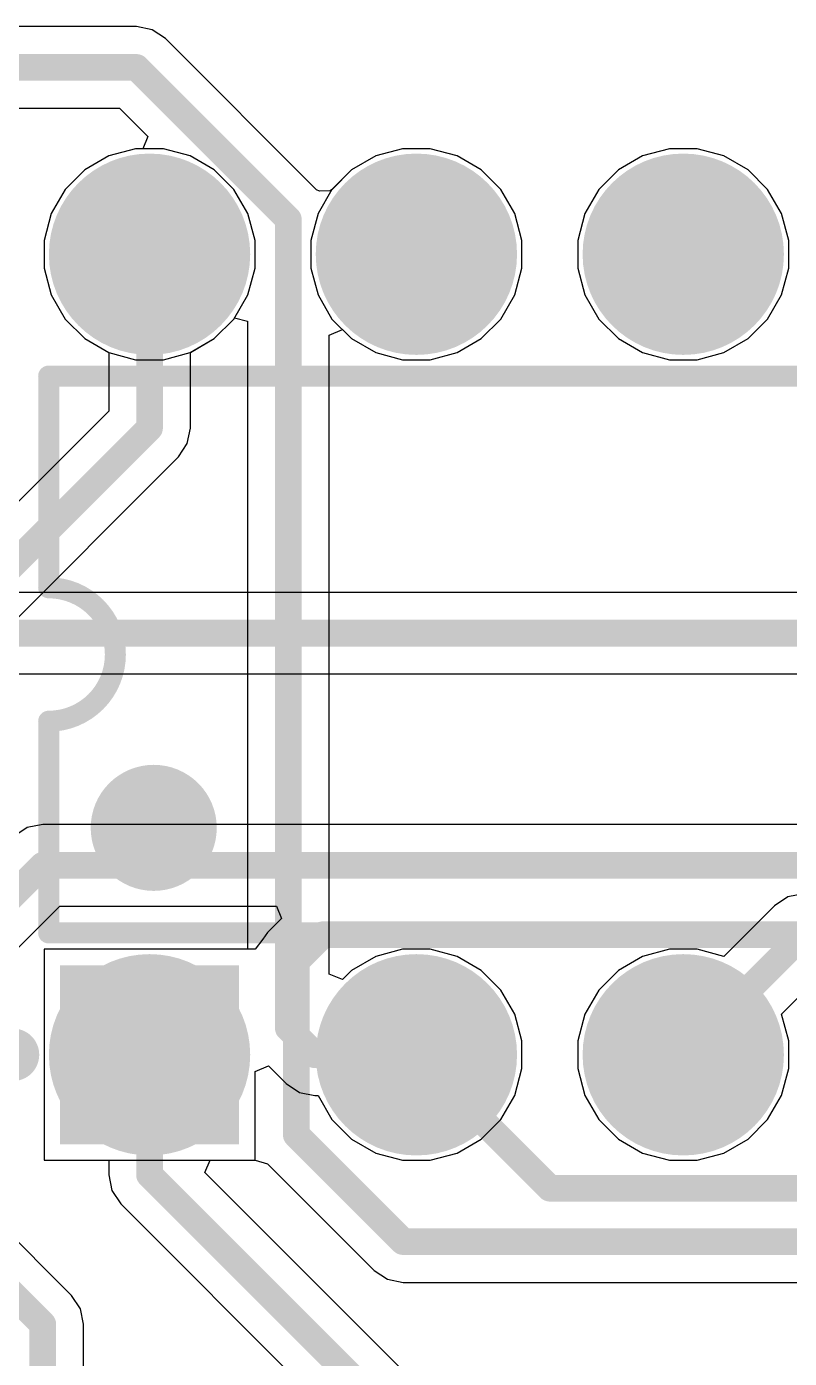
# Model space of a CAD drawing. Header units: inches. Extents: x -8.09 to -2.28, y -0.1 to 6.11.
# Drawn here: x -6.5561 to -6.2702, y 1.0812 to 1.5803 of the extents above; entities that cross this region are included whole.
import ezdxf

# ---------------------------------------------------------------- set-up
doc = ezdxf.new("R2010")
doc.units = ezdxf.units.IN
doc.header["$MEASUREMENT"] = 0
for name, color, linetype in [('BottomLayer', 5, 'Continuous'), ('BottomSolder', 6, 'Continuous'), ('InternalPlane1', 76, 'Continuous'), ('InternalPlane2', 16, 'Continuous'), ('MultiLayer', 9, 'Continuous'), ('PadHoleLayer', 156, 'Continuous'), ('TopLayer', 1, 'Continuous'), ('TopOverlay', 2, 'Continuous'), ('TopSolder', 216, 'Continuous')]:
    doc.layers.add(name, color=color, linetype=linetype)

# ---------------------------------------------------------------- blocks, each defined once
blk = doc.blocks.new('N0016A_6')
at = {"layer": 'BottomLayer'}
blk.add_hatch(color=5, dxfattribs=at).paths.add_polyline_path([(-0.17953, 0.37953), (-0.12047, 0.37953), (-0.12047, 0.32047), (-0.17953, 0.32047)])
h = blk.add_hatch(color=5, dxfattribs=at)
edge = h.paths.add_edge_path()
edge.add_arc((0.15, 0.35), 0.02953, 0, 360)
h = blk.add_hatch(color=5, dxfattribs=at)
edge = h.paths.add_edge_path()
edge.add_arc((-0.15, 0.25), 0.02953, 0, 360)
h = blk.add_hatch(color=5, dxfattribs=at)
edge = h.paths.add_edge_path()
edge.add_arc((0.15, 0.25), 0.02953, 0, 360)
h = blk.add_hatch(color=5, dxfattribs=at)
edge = h.paths.add_edge_path()
edge.add_arc((-0.15, 0.15), 0.02953, 0, 360)
h = blk.add_hatch(color=5, dxfattribs=at)
edge = h.paths.add_edge_path()
edge.add_arc((0.15, 0.15), 0.02953, 0, 360)
at = {"layer": 'BottomSolder'}
blk.add_hatch(color=6, dxfattribs=at).paths.add_polyline_path([(-0.18353, 0.38353), (-0.11647, 0.38353), (-0.11647, 0.31647), (-0.18353, 0.31647)])
h = blk.add_hatch(color=6, dxfattribs=at)
edge = h.paths.add_edge_path()
edge.add_arc((0.15, 0.35), 0.03353, 0, 360)
h = blk.add_hatch(color=6, dxfattribs=at)
edge = h.paths.add_edge_path()
edge.add_arc((-0.15, 0.25), 0.03353, 0, 360)
h = blk.add_hatch(color=6, dxfattribs=at)
edge = h.paths.add_edge_path()
edge.add_arc((0.15, 0.25), 0.03353, 0, 360)
h = blk.add_hatch(color=6, dxfattribs=at)
edge = h.paths.add_edge_path()
edge.add_arc((-0.15, 0.15), 0.03353, 0, 360)
h = blk.add_hatch(color=6, dxfattribs=at)
edge = h.paths.add_edge_path()
edge.add_arc((0.15, 0.15), 0.03353, 0, 360)
at = {"layer": 'InternalPlane1'}
h = blk.add_hatch(color=76, dxfattribs=at)
edge = h.paths.add_edge_path()
edge.add_arc((-0.15, 0.35), 0.03772, 0, 360)
h = blk.add_hatch(color=76, dxfattribs=at)
edge = h.paths.add_edge_path()
edge.add_arc((0.15, 0.35), 0.03772, 0, 360)
h = blk.add_hatch(color=76, dxfattribs=at)
edge = h.paths.add_edge_path()
edge.add_arc((-0.15, 0.25), 0.03772, 0, 360)
h = blk.add_hatch(color=76, dxfattribs=at)
edge = h.paths.add_edge_path()
edge.add_arc((0.15, 0.25), 0.03772, 0, 360)
h = blk.add_hatch(color=76, dxfattribs=at)
edge = h.paths.add_edge_path()
edge.add_arc((-0.15, 0.15), 0.03772, 0, 360)
h = blk.add_hatch(color=76, dxfattribs=at)
edge = h.paths.add_edge_path()
edge.add_arc((0.15, 0.15), 0.03772, 0, 360)
at = {"layer": 'InternalPlane2'}
h = blk.add_hatch(color=16, dxfattribs=at)
edge = h.paths.add_edge_path()
edge.add_arc((-0.15, 0.35), 0.03772, 0, 360)
h = blk.add_hatch(color=16, dxfattribs=at)
edge = h.paths.add_edge_path()
edge.add_arc((0.15, 0.35), 0.03772, 0, 360)
h = blk.add_hatch(color=16, dxfattribs=at)
edge = h.paths.add_edge_path()
edge.add_arc((-0.15, 0.25), 0.03772, 0, 360)
h = blk.add_hatch(color=16, dxfattribs=at)
edge = h.paths.add_edge_path()
edge.add_arc((0.15, 0.25), 0.03772, 0, 360)
h = blk.add_hatch(color=16, dxfattribs=at)
edge = h.paths.add_edge_path()
edge.add_arc((-0.15, 0.15), 0.03772, 0, 360)
h = blk.add_hatch(color=16, dxfattribs=at)
edge = h.paths.add_edge_path()
edge.add_arc((0.15, 0.15), 0.03772, 0, 360)
at = {"layer": 'MultiLayer'}
blk.add_hatch(color=9, dxfattribs=at).paths.add_polyline_path([(-0.17953, 0.37953), (-0.12047, 0.37953), (-0.12047, 0.32047), (-0.17953, 0.32047)])
h = blk.add_hatch(color=9, dxfattribs=at)
edge = h.paths.add_edge_path()
edge.add_arc((0.15, 0.35), 0.02953, 0, 360)
h = blk.add_hatch(color=9, dxfattribs=at)
edge = h.paths.add_edge_path()
edge.add_arc((-0.15, 0.25), 0.02953, 0, 360)
h = blk.add_hatch(color=9, dxfattribs=at)
edge = h.paths.add_edge_path()
edge.add_arc((0.15, 0.25), 0.02953, 0, 360)
h = blk.add_hatch(color=9, dxfattribs=at)
edge = h.paths.add_edge_path()
edge.add_arc((-0.15, 0.15), 0.02953, 0, 360)
h = blk.add_hatch(color=9, dxfattribs=at)
edge = h.paths.add_edge_path()
edge.add_arc((0.15, 0.15), 0.02953, 0, 360)
at = {"layer": 'PadHoleLayer'}
h = blk.add_hatch(color=156, dxfattribs=at)
edge = h.paths.add_edge_path()
edge.add_arc((-0.15, 0.35), 0.01772, 0, 360)
h = blk.add_hatch(color=156, dxfattribs=at)
edge = h.paths.add_edge_path()
edge.add_arc((0.15, 0.35), 0.01772, 0, 360)
h = blk.add_hatch(color=156, dxfattribs=at)
edge = h.paths.add_edge_path()
edge.add_arc((-0.15, 0.25), 0.01772, 0, 360)
h = blk.add_hatch(color=156, dxfattribs=at)
edge = h.paths.add_edge_path()
edge.add_arc((0.15, 0.25), 0.01772, 0, 360)
h = blk.add_hatch(color=156, dxfattribs=at)
edge = h.paths.add_edge_path()
edge.add_arc((-0.15, 0.15), 0.01772, 0, 360)
h = blk.add_hatch(color=156, dxfattribs=at)
edge = h.paths.add_edge_path()
edge.add_arc((0.15, 0.15), 0.01772, 0, 360)
at = {"layer": 'TopLayer'}
blk.add_hatch(color=1, dxfattribs=at).paths.add_polyline_path([(-0.17953, 0.37953), (-0.12047, 0.37953), (-0.12047, 0.32047), (-0.17953, 0.32047)])
h = blk.add_hatch(color=1, dxfattribs=at)
edge = h.paths.add_edge_path()
edge.add_arc((0.15, 0.35), 0.02953, 0, 360)
h = blk.add_hatch(color=1, dxfattribs=at)
edge = h.paths.add_edge_path()
edge.add_arc((-0.15, 0.25), 0.02953, 0, 360)
h = blk.add_hatch(color=1, dxfattribs=at)
edge = h.paths.add_edge_path()
edge.add_arc((0.15, 0.25), 0.02953, 0, 360)
h = blk.add_hatch(color=1, dxfattribs=at)
edge = h.paths.add_edge_path()
edge.add_arc((-0.15, 0.15), 0.02953, 0, 360)
h = blk.add_hatch(color=1, dxfattribs=at)
edge = h.paths.add_edge_path()
edge.add_arc((0.15, 0.15), 0.02953, 0, 360)
at = {"layer": 'TopSolder'}
blk.add_hatch(color=216, dxfattribs=at).paths.add_polyline_path([(-0.18353, 0.38353), (-0.11647, 0.38353), (-0.11647, 0.31647), (-0.18353, 0.31647)])
h = blk.add_hatch(color=216, dxfattribs=at)
edge = h.paths.add_edge_path()
edge.add_arc((0.15, 0.35), 0.03353, 0, 360)
h = blk.add_hatch(color=216, dxfattribs=at)
edge = h.paths.add_edge_path()
edge.add_arc((-0.15, 0.25), 0.03353, 0, 360)
h = blk.add_hatch(color=216, dxfattribs=at)
edge = h.paths.add_edge_path()
edge.add_arc((0.15, 0.25), 0.03353, 0, 360)
h = blk.add_hatch(color=216, dxfattribs=at)
edge = h.paths.add_edge_path()
edge.add_arc((-0.15, 0.15), 0.03353, 0, 360)
h = blk.add_hatch(color=216, dxfattribs=at)
edge = h.paths.add_edge_path()
edge.add_arc((0.15, 0.15), 0.03353, 0, 360)
at = {"layer": 'TopOverlay'}
for points in [[(-0.14508, 0.40118, 0.00984, 0.00984, 1), (-0.15492, 0.40118, 0.00984, 0.00984, 1)], [(-0.1063, 0.3878, 0.00394, 0.00394, 1), (-0.10236, 0.3878, 0.00394, 0.00394, 1)], [(-0.1063, 0.3878, 0.00394, 0.00394, 1), (-0.10236, 0.3878, 0.00394, 0.00394, 1)], [(-0.02697, 0.3878, 0.00394, 0.00394, 1), (-0.02303, 0.3878, 0.00394, 0.00394, 1)], [(-0.02697, 0.3878, 0.00394, 0.00394, 1), (-0.02303, 0.3878, 0.00394, 0.00394, 1)], [(0.02303, 0.3878, 0.00394, 0.00394, 1), (0.02697, 0.3878, 0.00394, 0.00394, 1)], [(0.02303, 0.3878, 0.00394, 0.00394, 1), (0.02697, 0.3878, 0.00394, 0.00394, 1)], [(0.10236, 0.3878, 0.00394, 0.00394, 1), (0.1063, 0.3878, 0.00394, 0.00394, 1)], [(0.10236, 0.3878, 0.00394, 0.00394, 1), (0.1063, 0.3878, 0.00394, 0.00394, 1)], [(-0.05315, 0.34843, 0.02362, 0.02362, 1), (-0.07677, 0.34843, 0.02362, 0.02362, 1)], [(-0.08268, 0.34843, 0.01181, 0.01181, 1), (-0.07087, 0.34843, 0.01181, 0.01181, 1)], [(-0.05906, 0.34843, 0.01181, 0.01181, 1), (-0.04724, 0.34843, 0.01181, 0.01181, 1)]]:
    blk.add_lwpolyline(points, format="xyseb", close=True, dxfattribs=at)
for points in [[(-0.10433, 0.3878, 0.00787, 0.00787, 0), (-0.10433, -0.3878, 0.00787, 0.00787, 0)], [(-0.10433, 0.3878, 0.00787, 0.00787, 0), (-0.025, 0.3878, 0.00787, 0.00787, 0)], [(0.025, 0.3878, 0.00787, 0.00787, -1), (-0.025, 0.3878, 0.00787, 0.00787, 0)], [(0.025, 0.3878, 0.00787, 0.00787, 0), (0.10433, 0.3878, 0.00787, 0.00787, 0)], [(0.10433, 0.3878, 0.00787, 0.00787, 0), (0.10433, -0.3878, 0.00787, 0.00787, 0)]]:
    blk.add_lwpolyline(points, format="xyseb", dxfattribs=at)

msp = doc.modelspace()

# ---------------------------------------------------------------- linework, layer by layer
at = {"layer": 'BottomLayer'}
for p, q in [((-6.5152, 1.53453), (-6.52526, 1.53183)), ((-6.5048, 1.53453), (-6.5152, 1.53453)), ((-6.49474, 1.53183), (-6.5048, 1.53453)), ((-6.4152, 1.53453), (-6.42526, 1.53183)), ((-6.4048, 1.53453), (-6.4152, 1.53453)), ((-6.39474, 1.53183), (-6.4048, 1.53453)), ((-6.3152, 1.53453), (-6.32526, 1.53183)), ((-6.3048, 1.53453), (-6.3152, 1.53453)), ((-6.29474, 1.53183), (-6.3048, 1.53453)), ((-6.52526, 1.53183), (-6.53427, 1.52663)), ((-6.48573, 1.52663), (-6.49474, 1.53183)), ((-6.42526, 1.53183), (-6.43427, 1.52663)), ((-6.38573, 1.52663), (-6.39474, 1.53183)), ((-6.32526, 1.53183), (-6.33427, 1.52663)), ((-6.28573, 1.52663), (-6.29474, 1.53183)), ((-6.53427, 1.52663), (-6.54163, 1.51927)), ((-6.47837, 1.51927), (-6.48573, 1.52663)), ((-6.43427, 1.52663), (-6.44163, 1.51927)), ((-6.37837, 1.51927), (-6.38573, 1.52663)), ((-6.33427, 1.52663), (-6.34163, 1.51927)), ((-6.27837, 1.51927), (-6.28573, 1.52663)), ((-6.54163, 1.51927), (-6.54683, 1.51026)), ((-6.47317, 1.51026), (-6.47837, 1.51927)), ((-6.44163, 1.51927), (-6.44683, 1.51026)), ((-6.37317, 1.51026), (-6.37837, 1.51927)), ((-6.34163, 1.51927), (-6.34683, 1.51026)), ((-6.27317, 1.51026), (-6.27837, 1.51927)), ((-6.54683, 1.51026), (-6.54953, 1.5002)), ((-6.47047, 1.5002), (-6.47317, 1.51026)), ((-6.44683, 1.51026), (-6.44953, 1.5002)), ((-6.37047, 1.5002), (-6.37317, 1.51026)), ((-6.34683, 1.51026), (-6.34953, 1.5002)), ((-6.27047, 1.5002), (-6.27317, 1.51026)), ((-6.54953, 1.5002), (-6.54953, 1.4898)), ((-6.47047, 1.4898), (-6.47047, 1.5002)), ((-6.44953, 1.5002), (-6.44953, 1.4898)), ((-6.37047, 1.4898), (-6.37047, 1.5002)), ((-6.34953, 1.5002), (-6.34953, 1.4898)), ((-6.27047, 1.4898), (-6.27047, 1.5002)), ((-6.54953, 1.4898), (-6.54683, 1.47974)), ((-6.47317, 1.47974), (-6.47047, 1.4898)), ((-6.44953, 1.4898), (-6.44683, 1.47974)), ((-6.37317, 1.47974), (-6.37047, 1.4898)), ((-6.34953, 1.4898), (-6.34683, 1.47974)), ((-6.27317, 1.47974), (-6.27047, 1.4898)), ((-6.54683, 1.47974), (-6.54163, 1.47073)), ((-6.47837, 1.47073), (-6.47317, 1.47974)), ((-6.44683, 1.47974), (-6.44163, 1.47073)), ((-6.37837, 1.47073), (-6.37317, 1.47974)), ((-6.34683, 1.47974), (-6.34163, 1.47073)), ((-6.27837, 1.47073), (-6.27317, 1.47974)), ((-6.54163, 1.47073), (-6.53427, 1.46337)), ((-6.48573, 1.46337), (-6.47837, 1.47073)), ((-6.44163, 1.47073), (-6.43427, 1.46337)), ((-6.38573, 1.46337), (-6.37837, 1.47073)), ((-6.34163, 1.47073), (-6.33427, 1.46337)), ((-6.28573, 1.46337), (-6.27837, 1.47073)), ((-6.53427, 1.46337), (-6.52526, 1.45817)), ((-6.49474, 1.45817), (-6.48573, 1.46337)), ((-6.43427, 1.46337), (-6.42526, 1.45817)), ((-6.39474, 1.45817), (-6.38573, 1.46337)), ((-6.33427, 1.46337), (-6.32526, 1.45817)), ((-6.29474, 1.45817), (-6.28573, 1.46337)), ((-6.52526, 1.45817), (-6.5152, 1.45547)), ((-6.5048, 1.45547), (-6.49474, 1.45817)), ((-6.42526, 1.45817), (-6.4152, 1.45547)), ((-6.4048, 1.45547), (-6.39474, 1.45817)), ((-6.32526, 1.45817), (-6.3152, 1.45547)), ((-6.3048, 1.45547), (-6.29474, 1.45817)), ((-6.5152, 1.45547), (-6.5048, 1.45547)), ((-6.4152, 1.45547), (-6.4048, 1.45547)), ((-6.3152, 1.45547), (-6.3048, 1.45547)), ((-5.48914, 1.36829), (-6.76179, 1.36829)), ((-7.06067, 1.33771), (-5.6864, 1.33771)), ((-6.55585, 1.28013), (-6.56081, 1.27681)), ((-6.55, 1.28129), (-6.55585, 1.28013)), ((-6.081, 1.28129), (-6.55, 1.28129)), ((-6.70619, 1.08819), (-6.54367, 1.25071)), ((-6.54367, 1.25071), (-6.46246, 1.25071)), ((-6.46246, 1.25071), (-6.46054, 1.24609)), ((-6.46054, 1.24609), (-6.46581, 1.24081)), ((-6.4675, 1.2383), (-6.47047, 1.23453)), ((-6.46581, 1.24081), (-6.4675, 1.2383)), ((-6.47047, 1.23453), (-6.54953, 1.23453)), ((-6.54953, 1.23453), (-6.54953, 1.15547)), ((-6.54953, 1.15547), (-6.52529, 1.15547)), ((-6.52529, 1.15547), (-6.52529, 1.15)), ((-6.48922, 1.15085), (-6.48731, 1.15547)), ((-6.48731, 1.15547), (-6.47047, 1.15547)), ((-6.47047, 1.15547), (-6.47047, 1.15547)), ((-6.47047, 1.15547), (-6.47047, 1.15547)), ((-6.47047, 1.15547), (-6.46582, 1.15419)), ((-6.46582, 1.15419), (-6.46581, 1.15419)), ((-6.46581, 1.15419), (-6.42581, 1.11419)), ((-6.52529, 1.15), (-6.52413, 1.14415)), ((-6.37267, 1.03429), (-6.48922, 1.15085)), ((-6.52413, 1.14415), (-6.52081, 1.13919)), ((-6.52081, 1.13919), (-6.38981, 1.00819)), ((-6.42581, 1.11419), (-6.42085, 1.11087)), ((-6.42085, 1.11087), (-6.415, 1.10971)), ((-6.415, 1.10971), (-6.22816, 1.10971))]:
    msp.add_line(p, q, dxfattribs=at)
for points in [[(-7.067, 1.353, 0.01, 0.01, 0), (-5.48914, 1.353, 0.01, 0.01, 0)], [(-6.717, 1.099, 0.01, 0.01, 0), (-6.55, 1.266, 0.01, 0.01, 0)], [(-6.55, 1.266, 0.01, 0.01, 0), (-6.081, 1.266, 0.01, 0.01, 0)], [(-6.455, 1.23, 0.01, 0.01, 0), (-6.445, 1.24, 0.01, 0.01, 0)], [(-6.445, 1.24, 0.01, 0.01, 0), (-6.155, 1.24, 0.01, 0.01, 0)], [(-6.455, 1.165, 0.01, 0.01, 0), (-6.455, 1.23, 0.01, 0.01, 0)], [(-6.51, 1.15, 0.01, 0.01, 0), (-6.51, 1.195, 0.01, 0.01, 0)], [(-6.41, 1.195, 0.01, 0.01, 0), (-6.36, 1.145, 0.01, 0.01, 0)], [(-6.455, 1.165, 0.01, 0.01, 0), (-6.415, 1.125, 0.01, 0.01, 0)], [(-6.51, 1.15, 0.01, 0.01, 0), (-6.379, 1.019, 0.01, 0.01, 0)], [(-6.36, 1.145, 0.01, 0.01, 0), (-4.8, 1.145, 0.01, 0.01, 0)], [(-6.415, 1.125, 0.01, 0.01, 0), (-5.78, 1.125, 0.01, 0.01, 0)]]:
    msp.add_lwpolyline(points, format="xyseb", dxfattribs=at)
for points in [[(-6.5525, 1.266, 0.005, 0.005, 1), (-6.5475, 1.266, 0.005, 0.005, 1)], [(-6.5525, 1.266, 0.005, 0.005, 1), (-6.5475, 1.266, 0.005, 0.005, 1)], [(-6.4475, 1.24, 0.005, 0.005, 1), (-6.4425, 1.24, 0.005, 0.005, 1)], [(-6.4475, 1.24, 0.005, 0.005, 1), (-6.4425, 1.24, 0.005, 0.005, 1)], [(-6.4575, 1.23, 0.005, 0.005, 1), (-6.4525, 1.23, 0.005, 0.005, 1)], [(-6.4575, 1.23, 0.005, 0.005, 1), (-6.4525, 1.23, 0.005, 0.005, 1)], [(-6.5125, 1.195, 0.005, 0.005, 1), (-6.5075, 1.195, 0.005, 0.005, 1)], [(-6.4125, 1.195, 0.005, 0.005, 1), (-6.4075, 1.195, 0.005, 0.005, 1)], [(-6.4575, 1.165, 0.005, 0.005, 1), (-6.4525, 1.165, 0.005, 0.005, 1)], [(-6.4575, 1.165, 0.005, 0.005, 1), (-6.4525, 1.165, 0.005, 0.005, 1)], [(-6.5125, 1.15, 0.005, 0.005, 1), (-6.5075, 1.15, 0.005, 0.005, 1)], [(-6.5125, 1.15, 0.005, 0.005, 1), (-6.5075, 1.15, 0.005, 0.005, 1)], [(-6.3625, 1.145, 0.005, 0.005, 1), (-6.3575, 1.145, 0.005, 0.005, 1)], [(-6.3625, 1.145, 0.005, 0.005, 1), (-6.3575, 1.145, 0.005, 0.005, 1)], [(-6.4175, 1.125, 0.005, 0.005, 1), (-6.4125, 1.125, 0.005, 0.005, 1)], [(-6.4175, 1.125, 0.005, 0.005, 1), (-6.4125, 1.125, 0.005, 0.005, 1)]]:
    msp.add_lwpolyline(points, format="xyseb", close=True, dxfattribs=at)
at = {"layer": 'TopLayer'}
for p, q in [((-6.51488, 1.58029), (-6.57488, 1.58029)), ((-6.50903, 1.57913), (-6.51488, 1.58029)), ((-6.50407, 1.57581), (-6.50903, 1.57913)), ((-6.44745, 1.51919), (-6.50407, 1.57581)), ((-6.56855, 1.54971), (-6.52122, 1.54971)), ((-6.52122, 1.54971), (-6.51066, 1.53915)), ((-6.51066, 1.53915), (-6.51257, 1.53453)), ((-6.5152, 1.53453), (-6.52526, 1.53183)), ((-6.51257, 1.53453), (-6.5152, 1.53453)), ((-6.4152, 1.53453), (-6.42526, 1.53183)), ((-6.4048, 1.53453), (-6.4152, 1.53453)), ((-6.39474, 1.53183), (-6.4048, 1.53453)), ((-6.3152, 1.53453), (-6.32526, 1.53183)), ((-6.3048, 1.53453), (-6.3152, 1.53453)), ((-6.29474, 1.53183), (-6.3048, 1.53453)), ((-6.52526, 1.53183), (-6.53427, 1.52663)), ((-6.42526, 1.53183), (-6.43427, 1.52663)), ((-6.38573, 1.52663), (-6.39474, 1.53183)), ((-6.32526, 1.53183), (-6.33427, 1.52663)), ((-6.28573, 1.52663), (-6.29474, 1.53183)), ((-6.53427, 1.52663), (-6.54163, 1.51927)), ((-6.43427, 1.52663), (-6.44149, 1.51941)), ((-6.37837, 1.51927), (-6.38573, 1.52663)), ((-6.33427, 1.52663), (-6.34163, 1.51927)), ((-6.27837, 1.51927), (-6.28573, 1.52663)), ((-6.54163, 1.51927), (-6.54683, 1.51026)), ((-6.44637, 1.51858), (-6.44745, 1.51919)), ((-6.44232, 1.51872), (-6.44637, 1.51858)), ((-6.44149, 1.51941), (-6.44232, 1.51872)), ((-6.37317, 1.51026), (-6.37837, 1.51927)), ((-6.34163, 1.51927), (-6.34683, 1.51026)), ((-6.27317, 1.51026), (-6.27837, 1.51927)), ((-6.54683, 1.51026), (-6.54953, 1.5002)), ((-6.37047, 1.5002), (-6.37317, 1.51026)), ((-6.34683, 1.51026), (-6.34953, 1.5002)), ((-6.27047, 1.5002), (-6.27317, 1.51026)), ((-6.54953, 1.5002), (-6.54953, 1.4898)), ((-6.37047, 1.4898), (-6.37047, 1.5002)), ((-6.34953, 1.5002), (-6.34953, 1.4898)), ((-6.27047, 1.4898), (-6.27047, 1.5002)), ((-6.54953, 1.4898), (-6.54683, 1.47974)), ((-6.37317, 1.47974), (-6.37047, 1.4898)), ((-6.34953, 1.4898), (-6.34683, 1.47974)), ((-6.27317, 1.47974), (-6.27047, 1.4898)), ((-6.54683, 1.47974), (-6.54163, 1.47073)), ((-6.37837, 1.47073), (-6.37317, 1.47974)), ((-6.34683, 1.47974), (-6.34163, 1.47073)), ((-6.27837, 1.47073), (-6.27317, 1.47974)), ((-6.54163, 1.47073), (-6.53427, 1.46337)), ((-6.48573, 1.46337), (-6.47837, 1.47073)), ((-6.47837, 1.47073), (-6.47812, 1.47116)), ((-6.47812, 1.47116), (-6.47329, 1.46986)), ((-6.47329, 1.46986), (-6.47329, 1.23453)), ((-6.38573, 1.46337), (-6.37837, 1.47073)), ((-6.34163, 1.47073), (-6.33427, 1.46337)), ((-6.28573, 1.46337), (-6.27837, 1.47073)), ((-6.53427, 1.46337), (-6.52529, 1.45819)), ((-6.49471, 1.45819), (-6.48573, 1.46337)), ((-6.44271, 1.46473), (-6.43771, 1.46681)), ((-6.44271, 1.22527), (-6.44271, 1.46473)), ((-6.43771, 1.46681), (-6.43427, 1.46337)), ((-6.43427, 1.46337), (-6.42526, 1.45817)), ((-6.39474, 1.45817), (-6.38573, 1.46337)), ((-6.33427, 1.46337), (-6.32526, 1.45817)), ((-6.29474, 1.45817), (-6.28573, 1.46337)), ((-6.52529, 1.45819), (-6.52529, 1.43622)), ((-6.49471, 1.42988), (-6.49471, 1.45819)), ((-6.42526, 1.45817), (-6.4152, 1.45547)), ((-6.4048, 1.45547), (-6.39474, 1.45817)), ((-6.32526, 1.45817), (-6.3152, 1.45547)), ((-6.3048, 1.45547), (-6.29474, 1.45817)), ((-6.4152, 1.45547), (-6.4048, 1.45547)), ((-6.3152, 1.45547), (-6.3048, 1.45547)), ((-6.52529, 1.43622), (-6.68305, 1.27846)), ((-6.49587, 1.42403), (-6.49471, 1.42988)), ((-6.49919, 1.41907), (-6.49587, 1.42403)), ((-6.67618, 1.24207), (-6.49919, 1.41907)), ((-6.27085, 1.25413), (-6.27581, 1.25081)), ((-6.265, 1.25529), (-6.27085, 1.25413)), ((-6.27581, 1.25081), (-6.29478, 1.23184)), ((-6.47329, 1.23453), (-6.54953, 1.23453)), ((-6.54953, 1.23453), (-6.54953, 1.15547)), ((-6.4152, 1.23453), (-6.42526, 1.23183)), ((-6.4048, 1.23453), (-6.4152, 1.23453)), ((-6.39474, 1.23183), (-6.4048, 1.23453)), ((-6.3152, 1.23453), (-6.32526, 1.23183)), ((-6.3048, 1.23453), (-6.3152, 1.23453)), ((-6.29478, 1.23184), (-6.3048, 1.23453)), ((-6.53919, 1.10481), (-6.66519, 1.23081)), ((-6.42526, 1.23183), (-6.43427, 1.22663)), ((-6.38573, 1.22663), (-6.39474, 1.23183)), ((-6.32526, 1.23183), (-6.33427, 1.22663)), ((-6.43771, 1.22319), (-6.44271, 1.22527)), ((-6.43427, 1.22663), (-6.43771, 1.22319)), ((-6.37837, 1.21927), (-6.38573, 1.22663)), ((-6.33427, 1.22663), (-6.34163, 1.21927)), ((-6.27316, 1.21022), (-6.25867, 1.22471)), ((-6.37317, 1.21026), (-6.37837, 1.21927)), ((-6.34163, 1.21927), (-6.34683, 1.21026)), ((-6.37047, 1.2002), (-6.37317, 1.21026)), ((-6.34683, 1.21026), (-6.34953, 1.2002)), ((-6.27047, 1.2002), (-6.27316, 1.21022)), ((-6.37047, 1.1898), (-6.37047, 1.2002)), ((-6.34953, 1.2002), (-6.34953, 1.1898)), ((-6.27047, 1.1898), (-6.27047, 1.2002)), ((-6.47047, 1.18877), (-6.46547, 1.19084)), ((-6.47047, 1.15547), (-6.47047, 1.18877)), ((-6.46547, 1.19084), (-6.45881, 1.18419)), ((-6.37317, 1.17974), (-6.37047, 1.1898)), ((-6.34953, 1.1898), (-6.34683, 1.17974)), ((-6.27317, 1.17974), (-6.27047, 1.1898)), ((-6.45881, 1.18419), (-6.45385, 1.18087)), ((-6.45385, 1.18087), (-6.448, 1.17971)), ((-6.448, 1.17971), (-6.44681, 1.17971)), ((-6.44681, 1.17971), (-6.44163, 1.17073)), ((-6.37837, 1.17073), (-6.37317, 1.17974)), ((-6.34683, 1.17974), (-6.34163, 1.17073)), ((-6.27837, 1.17073), (-6.27317, 1.17974)), ((-6.44163, 1.17073), (-6.43427, 1.16337)), ((-6.38573, 1.16337), (-6.37837, 1.17073)), ((-6.34163, 1.17073), (-6.33427, 1.16337)), ((-6.28573, 1.16337), (-6.27837, 1.17073)), ((-6.43427, 1.16337), (-6.42526, 1.15817)), ((-6.39474, 1.15817), (-6.38573, 1.16337)), ((-6.33427, 1.16337), (-6.32526, 1.15817)), ((-6.29474, 1.15817), (-6.28573, 1.16337)), ((-6.42526, 1.15817), (-6.4152, 1.15547)), ((-6.4048, 1.15547), (-6.39474, 1.15817)), ((-6.32526, 1.15817), (-6.3152, 1.15547)), ((-6.3048, 1.15547), (-6.29474, 1.15817)), ((-6.54953, 1.15547), (-6.47047, 1.15547)), ((-6.4152, 1.15547), (-6.4048, 1.15547)), ((-6.3152, 1.15547), (-6.3048, 1.15547)), ((-6.53587, 1.09985), (-6.53919, 1.10481)), ((-6.53471, 1.094), (-6.53587, 1.09985)), ((-6.53471, 1.01882), (-6.53471, 1.094))]:
    msp.add_line(p, q, dxfattribs=at)
for points in [[(-6.57488, 1.565, 0.01, 0.01, 0), (-6.51488, 1.565, 0.01, 0.01, 0)], [(-6.51488, 1.565, 0.01, 0.01, 0), (-6.458, 1.50812, 0.01, 0.01, 0)], [(-6.458, 1.205, 0.01, 0.01, 0), (-6.458, 1.50812, 0.01, 0.01, 0)], [(-6.51, 1.42988, 0.01, 0.01, 0), (-6.51, 1.495, 0.01, 0.01, 0)], [(-6.70488, 1.235, 0.01, 0.01, 0), (-6.51, 1.42988, 0.01, 0.01, 0)], [(-6.31, 1.195, 0.01, 0.01, 0), (-6.265, 1.24, 0.01, 0.01, 0)], [(-6.676, 1.22, 0.01, 0.01, 0), (-6.55, 1.094, 0.01, 0.01, 0)], [(-6.458, 1.205, 0.01, 0.01, 0), (-6.448, 1.195, 0.01, 0.01, 0)], [(-6.448, 1.195, 0.01, 0.01, 0), (-6.41, 1.195, 0.01, 0.01, 0)], [(-6.55, 0.99012, 0.01, 0.01, 0), (-6.55, 1.094, 0.01, 0.01, 0)]]:
    msp.add_lwpolyline(points, format="xyseb", dxfattribs=at)
for points in [[(-6.51738, 1.565, 0.005, 0.005, 1), (-6.51238, 1.565, 0.005, 0.005, 1)], [(-6.51738, 1.565, 0.005, 0.005, 1), (-6.51238, 1.565, 0.005, 0.005, 1)], [(-6.4605, 1.50812, 0.005, 0.005, 1), (-6.4555, 1.50812, 0.005, 0.005, 1)], [(-6.4605, 1.50812, 0.005, 0.005, 1), (-6.4555, 1.50812, 0.005, 0.005, 1)], [(-6.5125, 1.495, 0.005, 0.005, 1), (-6.5075, 1.495, 0.005, 0.005, 1)], [(-6.5125, 1.42988, 0.005, 0.005, 1), (-6.5075, 1.42988, 0.005, 0.005, 1)], [(-6.5125, 1.42988, 0.005, 0.005, 1), (-6.5075, 1.42988, 0.005, 0.005, 1)], [(-6.4605, 1.205, 0.005, 0.005, 1), (-6.4555, 1.205, 0.005, 0.005, 1)], [(-6.4605, 1.205, 0.005, 0.005, 1), (-6.4555, 1.205, 0.005, 0.005, 1)], [(-6.4505, 1.195, 0.005, 0.005, 1), (-6.4455, 1.195, 0.005, 0.005, 1)], [(-6.4505, 1.195, 0.005, 0.005, 1), (-6.4455, 1.195, 0.005, 0.005, 1)], [(-6.4125, 1.195, 0.005, 0.005, 1), (-6.4075, 1.195, 0.005, 0.005, 1)], [(-6.3125, 1.195, 0.005, 0.005, 1), (-6.3075, 1.195, 0.005, 0.005, 1)], [(-6.5525, 1.094, 0.005, 0.005, 1), (-6.5475, 1.094, 0.005, 0.005, 1)], [(-6.5525, 1.094, 0.005, 0.005, 1), (-6.5475, 1.094, 0.005, 0.005, 1)]]:
    msp.add_lwpolyline(points, format="xyseb", close=True, dxfattribs=at)

# ---------------------------------------------------------------- block references
at = {"rotation": 90}
msp.add_blockref('N0016A_6', (-6.16, 1.345), dxfattribs=at)

doc.saveas('drawing.dxf')
